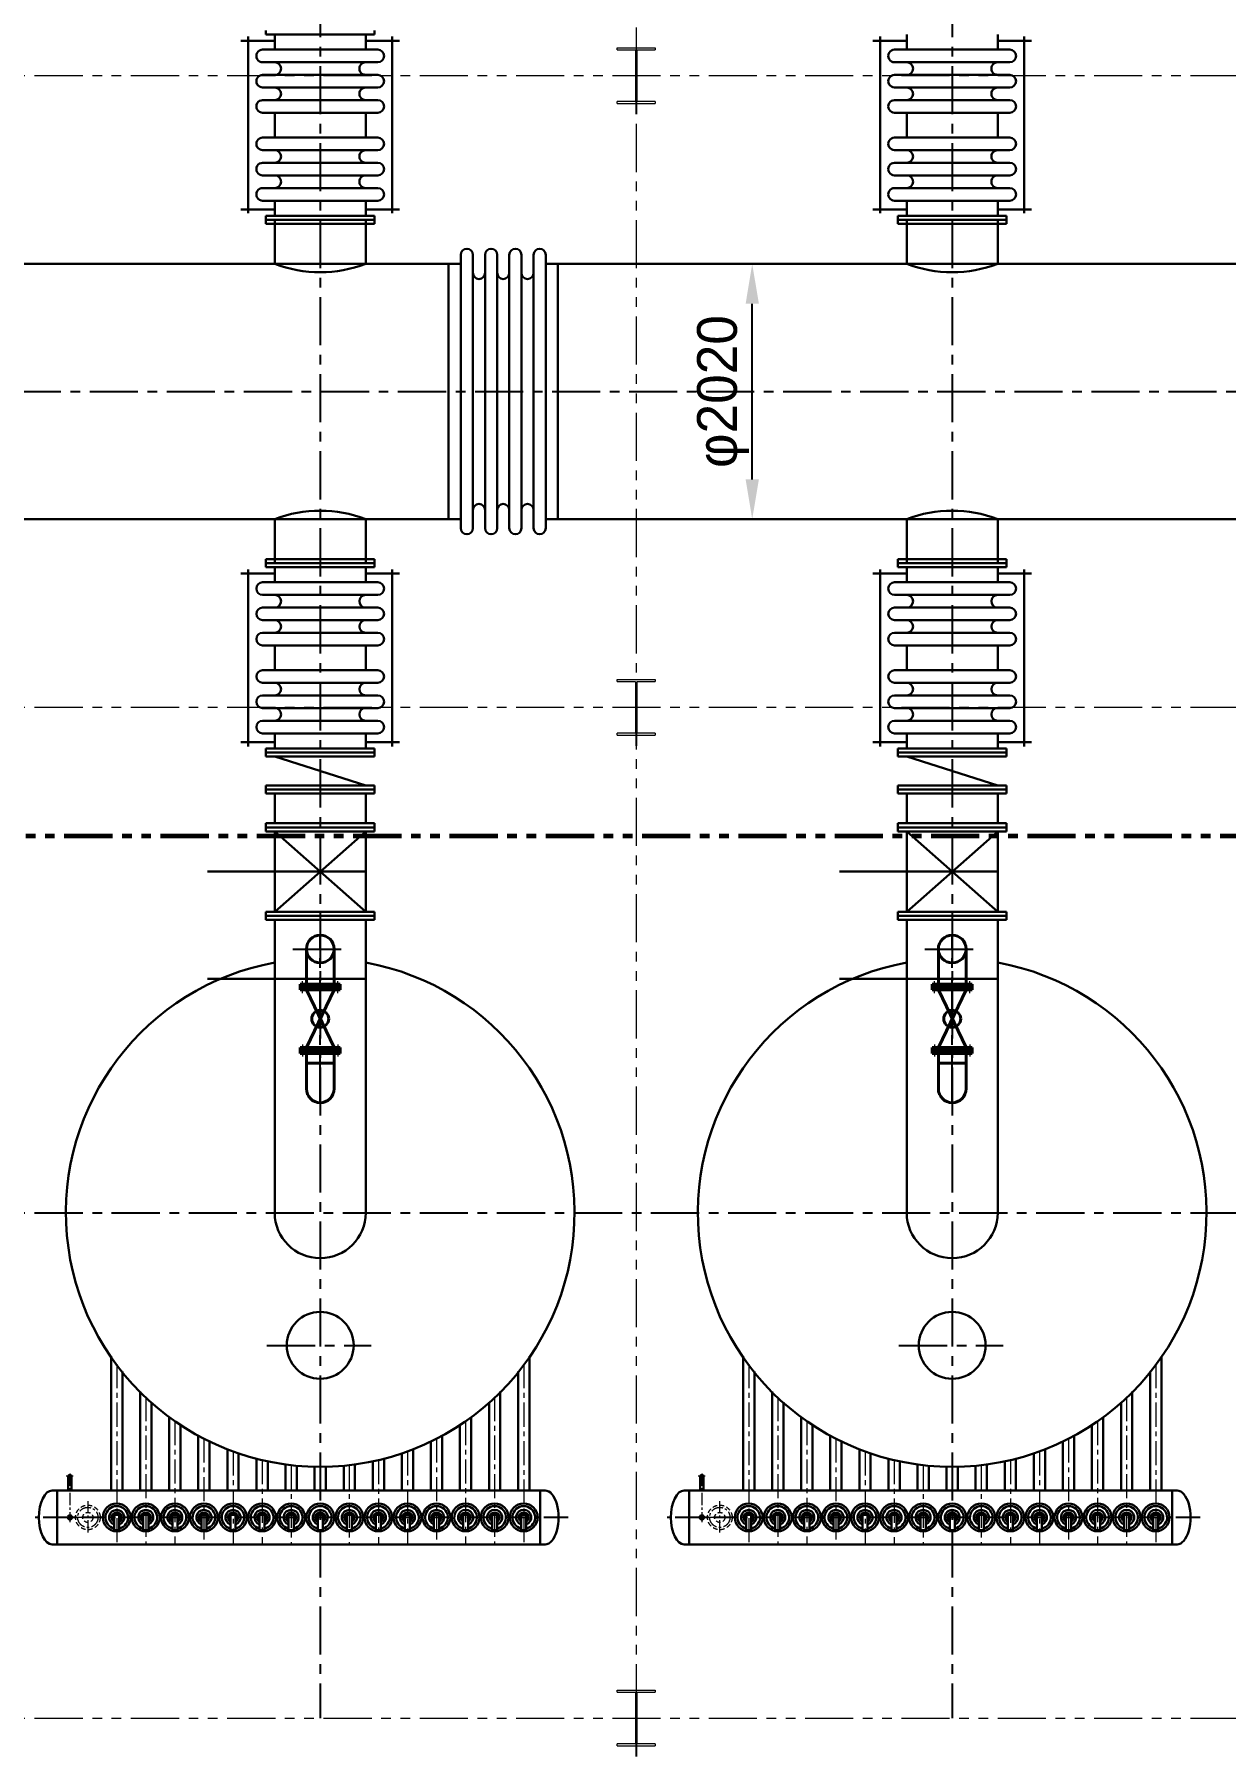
# Model space of a CAD drawing. Header units: millimetres. Extents: x 48549 to 244689, y 99496 to 172785.
# Drawn here: x 144588 to 154012, y 112240 to 125870 of the extents above; entities that cross this region are included whole.
import ezdxf

# ---------------------------------------------------------------- set-up
doc = ezdxf.new("R2010")
doc.units = ezdxf.units.MM
doc.header["$LTSCALE"] = 3
for name, pattern in [('CENTER', [50.8, 31.75, -6.35, 6.35, -6.35]), ('CENTERX2', [101.6, 63.5, -12.7, 12.7, -12.7]), ('DASHED', [19.05, 12.7, -6.35]), ('PHANTOMX2', [127, 63.5, -12.7, 12.7, -12.7, 12.7, -12.7])]:
    doc.linetypes.add(name, pattern=pattern)
for name, color, linetype, lineweight in [('1', 1, 'CENTER', 13), ('center', 1, 'CENTER', 9), ('CON', 7, 'Continuous', 40), ('Layer3', 6, 'Continuous', 18), ('Layer4', 4, 'DASHED', 5), ('双点划线', 3, 'PHANTOMX2', 20), ('图层1', 7, 'Continuous', 30), ('图层2', 1, 'CENTERX2', 15), ('图层3', 6, 'Continuous', 9)]:
    doc.layers.add(name, color=color, linetype=linetype, lineweight=lineweight)
doc.layers.add('Layer1', color=1, linetype='CENTERX2')
doc.styles.add('仿宋体', font='ttxt1.shx', dxfattribs={"bigfont": 'hzfs.shx'})
doc.dimstyles.new('ISO-25', dxfattribs={"dimtxt": 150, "dimasz": 150, "dimexe": 50, "dimexo": 0, "dimgap": 50, "dimtad": 1, "dimdec": 1, "dimdsep": 46, "dimtxsty": '仿宋体', "dimcen": 2.5, "dimazin": 0, "dimtfac": 1, "dimtdec": 1, "dimtmove": 0, "dimatfit": 3, "dimfxl": 1, "dimarcsym": 0})

# ---------------------------------------------------------------- blocks, each defined once
blk = doc.blocks.new('*D31')
at = {"layer": 'Defpoints', "color": 0, "ltscale": 3}
for p in [(149524, 124054), (150267, 124054), (149524, 122034)]:
    blk.add_point(p, dxfattribs=at)
at = {"layer": '图层3', "color": 0, "lineweight": -2, "ltscale": 3}
for p, q in [((149524, 124054), (150317, 124054)), ((150267, 122349), (150267, 123739)), ((149524, 122034), (150317, 122034))]:
    blk.add_line(p, q, dxfattribs=at)
at = {"layer": '图层3', "color": 0, "ltscale": 3}
for points in [[(150215, 123739), (150320, 123739), (150267, 124054)], [(150215, 122349), (150320, 122349), (150267, 122034)]]:
    blk.add_solid(points, dxfattribs=at)
at = {"layer": '图层3', "color": 0, "ltscale": 3, "insert": (150036, 123044), "char_height": 315, "attachment_point": 5, "rotation": 90, "style": '仿宋体'}
blk.add_mtext('φ2020', dxfattribs=at)

msp = doc.modelspace()

# ---------------------------------------------------------------- linework, layer by layer
at = {"layer": '1'}
for p, q in [((144894.364, 114457.95), (144840.086, 114457.95)), ((149894.364, 114457.95), (149840.086, 114457.95)), ((145015.85, 114132.497), (144802.711, 114132.484)), ((150015.85, 114132.497), (149802.711, 114132.484))]:
    msp.add_line(p, q, dxfattribs=at)
at = {"layer": 'center'}
for p, q in [((144868.575, 114478.293), (144868.575, 114094.204)), ((149868.575, 114478.293), (149868.575, 114094.204)), ((145009.363, 114262.111), (145009.363, 113999.273)), ((150009.363, 114262.111), (150009.363, 113999.273))]:
    msp.add_line(p, q, dxfattribs=at)
for centre in [(145010.793, 114132.56), (150010.793, 114132.56)]:
    msp.add_circle(centre, 80, dxfattribs=at)
at = {"layer": 'CON'}
for p, q in [((146739.863, 118631.484), (146739.863, 118353.49)), ((146958.863, 118631.484), (146958.863, 118353.49)), ((151739.863, 118631.484), (151739.863, 118353.49)), ((151958.863, 118631.484), (151958.863, 118353.49)), ((147006.863, 118353.49), (146691.863, 118353.49)), ((146691.863, 118353.49), (146691.863, 118331.49)), ((146691.863, 118331.49), (147006.863, 118331.49)), ((146691.863, 118329.49), (146691.863, 118331.49)), ((147006.863, 118329.49), (146691.863, 118329.49)), ((146691.863, 118329.49), (146691.863, 118307.49)), ((147006.863, 118331.49), (147006.863, 118353.49)), ((147006.863, 118331.49), (147006.863, 118329.49)), ((147006.863, 118307.49), (147006.863, 118329.49)), ((152006.863, 118353.49), (151691.863, 118353.49)), ((151691.863, 118353.49), (151691.863, 118331.49)), ((151691.863, 118331.49), (152006.863, 118331.49)), ((151691.863, 118329.49), (151691.863, 118331.49)), ((152006.863, 118329.49), (151691.863, 118329.49)), ((151691.863, 118329.49), (151691.863, 118307.49)), ((152006.863, 118331.49), (152006.863, 118353.49)), ((152006.863, 118331.49), (152006.863, 118329.49)), ((152006.863, 118307.49), (152006.863, 118329.49)), ((146691.863, 118307.49), (147006.863, 118307.49)), ((146739.863, 117851.49), (146958.863, 118307.49)), ((146958.863, 117851.49), (146739.863, 118307.49)), ((151691.863, 118307.49), (152006.863, 118307.49)), ((151739.863, 117851.49), (151958.863, 118307.49)), ((151958.863, 117851.49), (151739.863, 118307.49)), ((146691.863, 117829.49), (146691.863, 117851.49)), ((146691.863, 117851.49), (147006.863, 117851.49)), ((147006.863, 117829.49), (146691.863, 117829.49)), ((146691.863, 117829.49), (146691.863, 117827.49)), ((146691.863, 117805.49), (146691.863, 117827.49)), ((146691.863, 117827.49), (147006.863, 117827.49)), ((147006.863, 117805.49), (146691.863, 117805.49)), ((146739.863, 117805.49), (146739.863, 117524.49)), ((146958.863, 117805.49), (146958.863, 117524.49)), ((147006.863, 117851.49), (147006.863, 117829.49)), ((147006.863, 117827.49), (147006.863, 117829.49)), ((147006.863, 117827.49), (147006.863, 117805.49)), ((151691.863, 117829.49), (151691.863, 117851.49)), ((151691.863, 117851.49), (152006.863, 117851.49)), ((152006.863, 117829.49), (151691.863, 117829.49)), ((151691.863, 117829.49), (151691.863, 117827.49)), ((151691.863, 117805.49), (151691.863, 117827.49)), ((151691.863, 117827.49), (152006.863, 117827.49)), ((152006.863, 117805.49), (151691.863, 117805.49)), ((151739.863, 117805.49), (151739.863, 117524.49)), ((151958.863, 117805.49), (151958.863, 117524.49)), ((152006.863, 117851.49), (152006.863, 117829.49)), ((152006.863, 117827.49), (152006.863, 117829.49)), ((152006.863, 117827.49), (152006.863, 117805.49)), ((146958.863, 117727.49), (146739.863, 117727.49)), ((151958.863, 117727.49), (151739.863, 117727.49))]:
    msp.add_line(p, q, dxfattribs=at)
for centre, radius in [((146849.363, 118631.484), 109.5), ((151849.363, 118631.484), 109.5), ((146849.363, 118079.49), 67.33), ((151849.363, 118079.49), 67.33)]:
    msp.add_circle(centre, radius, dxfattribs=at)
for centre in [(146849.363, 117524.49), (151849.363, 117524.49)]:
    msp.add_arc(centre, 109.5, 180, 0, dxfattribs=at)
at = {"layer": 'Layer1', "ltscale": 2}
for p, q in [((146849.363, 133544.49), (146849.363, 112544.49)), ((151849.363, 133544.49), (151849.363, 112544.49)), ((127957.105, 123044.49), (154349.363, 123044.49)), ((146849.363, 117414.99), (146849.363, 118740.984)), ((151849.363, 117414.99), (151849.363, 118740.984)), ((146633.87, 118631.484), (147064.856, 118631.484)), ((151633.87, 118631.484), (152064.856, 118631.484)), ((129349.363, 116544.49), (154349.363, 116544.49)), ((146427.905, 115494.49), (147251.979, 115494.49)), ((151427.905, 115494.49), (152251.979, 115494.49))]:
    msp.add_line(p, q, dxfattribs=at)
at = {"layer": 'Layer1'}
for p, q in [((149349.363, 125364.954), (149349.363, 125239.713)), ((149349.363, 120364.954), (149349.363, 120239.713)), ((148810.091, 114132.49), (144593.178, 114132.49)), ((153810.091, 114132.49), (149593.178, 114132.49)), ((149349.363, 112364.954), (149349.363, 112239.713))]:
    msp.add_line(p, q, dxfattribs=at)
at = {"layer": 'Layer3'}
for centre in [(144868.575, 114132.522), (149868.575, 114132.522)]:
    msp.add_arc(centre, 15.5, 180, 90, dxfattribs=at)
at = {"layer": 'Layer4'}
for centre, radius in [((145010.793, 114132.56), 97.5), ((150010.793, 114132.56), 97.5), ((145010.793, 114132.56), 40), ((150010.793, 114132.56), 40)]:
    msp.add_circle(centre, radius, dxfattribs=at)
at = {"layer": '双点划线', "ltscale": 2}
for p, q in [((149349.363, 133544.49), (149349.363, 112544.49)), ((129349.363, 125544.49), (154354.863, 125544.49)), ((129349.363, 120544.49), (154343.863, 120544.49)), ((129349.363, 112544.49), (154354.863, 112544.49))]:
    msp.add_line(p, q, dxfattribs=at)
at = {"layer": '双点划线', "ltscale": 10}
for p, q in [((149199.363, 125764.49), (149499.363, 125764.49)), ((149199.363, 125748.49), (149199.363, 125764.49)), ((149343.863, 125746.49), (149199.363, 125746.49)), ((149343.863, 125746.49), (149343.863, 125342.49)), ((149499.363, 125746.49), (149354.863, 125746.49)), ((149354.863, 125746.49), (149354.863, 125342.49)), ((149499.363, 125764.49), (149499.363, 125748.49)), ((149199.363, 125342.49), (149343.863, 125342.49)), ((149199.363, 125324.49), (149199.363, 125340.49)), ((149199.363, 125324.49), (149499.363, 125324.49)), ((149354.863, 125342.49), (149499.363, 125342.49)), ((149499.363, 125340.49), (149499.363, 125324.49)), ((149199.363, 120764.49), (149499.363, 120764.49)), ((149199.363, 120748.49), (149199.363, 120764.49)), ((149343.863, 120746.49), (149199.363, 120746.49)), ((149343.863, 120746.49), (149343.863, 120342.49)), ((149499.363, 120746.49), (149354.863, 120746.49)), ((149354.863, 120746.49), (149354.863, 120342.49)), ((149499.363, 120764.49), (149499.363, 120748.49)), ((149199.363, 120342.49), (149343.863, 120342.49)), ((149199.363, 120324.49), (149199.363, 120340.49)), ((149199.363, 120324.49), (149499.363, 120324.49)), ((149354.863, 120342.49), (149499.363, 120342.49)), ((149499.363, 120340.49), (149499.363, 120324.49)), ((149199.363, 112764.49), (149499.363, 112764.49)), ((149199.363, 112748.49), (149199.363, 112764.49)), ((149343.863, 112746.49), (149199.363, 112746.49)), ((149343.863, 112746.49), (149343.863, 112342.49)), ((149499.363, 112746.49), (149354.863, 112746.49)), ((149354.863, 112746.49), (149354.863, 112342.49)), ((149499.363, 112764.49), (149499.363, 112748.49)), ((149199.363, 112342.49), (149343.863, 112342.49)), ((149199.363, 112324.49), (149199.363, 112340.49)), ((149199.363, 112324.49), (149499.363, 112324.49)), ((149354.863, 112342.49), (149499.363, 112342.49)), ((149499.363, 112340.49), (149499.363, 112324.49))]:
    msp.add_line(p, q, dxfattribs=at)
at = {"layer": '双点划线', "color": 7, "lineweight": 60, "ltscale": 2}
msp.add_line((154349.363, 119524.49), (129343.863, 119524.49), dxfattribs=at)
at = {"layer": '图层1'}
for p, q in [((146489.36, 125820.488), (146221.597, 125820.487)), ((146279.498, 124454.586), (146279.492, 125854.586)), ((146419.366, 125870.49), (146419.366, 125902.49)), ((146419.366, 125870.49), (147279.366, 125870.49)), ((146489.363, 125870.49), (146489.363, 125750.488)), ((147209.36, 125870.49), (147209.36, 125750.492)), ((147209.36, 125820.492), (147477.123, 125820.493)), ((147279.366, 125870.49), (147279.366, 125902.49)), ((147419.236, 124454.592), (147419.229, 125854.592)), ((151489.36, 125820.488), (151221.597, 125820.487)), ((151279.498, 124454.586), (151279.492, 125854.586)), ((151489.363, 125870.49), (151489.363, 125750.488)), ((152209.36, 125870.49), (152209.36, 125750.492)), ((152209.36, 125820.492), (152477.123, 125820.493)), ((152419.236, 124454.592), (152419.229, 125854.592)), ((146899.361, 125750.49), (146393.808, 125750.488)), ((146899.361, 125750.49), (146489.361, 125750.488)), ((146489.361, 125750.488), (146489.361, 125750.488)), ((146799.361, 125750.49), (147304.913, 125750.492)), ((146799.361, 125750.49), (147209.361, 125750.492)), ((147209.361, 125750.492), (147209.361, 125750.492)), ((151899.361, 125750.49), (151393.808, 125750.488)), ((151899.361, 125750.49), (151489.361, 125750.488)), ((151489.361, 125750.488), (151489.361, 125750.488)), ((151799.361, 125750.49), (152304.913, 125750.492)), ((151799.361, 125750.49), (152209.361, 125750.492)), ((152209.361, 125750.492), (152209.361, 125750.492)), ((146899.361, 125650.49), (146393.809, 125650.488)), ((146899.362, 125550.49), (146393.809, 125550.488)), ((146799.361, 125650.49), (147304.913, 125650.492)), ((146799.362, 125550.49), (147304.914, 125550.492)), ((151899.361, 125650.49), (151393.809, 125650.488)), ((151899.362, 125550.49), (151393.809, 125550.488)), ((151799.361, 125650.49), (152304.913, 125650.492)), ((151799.362, 125550.49), (152304.914, 125550.492)), ((146899.362, 125450.49), (146393.81, 125450.488)), ((146799.362, 125450.49), (147304.914, 125450.492)), ((151899.362, 125450.49), (151393.81, 125450.488)), ((151799.362, 125450.49), (152304.914, 125450.492)), ((146899.363, 125350.49), (146393.81, 125350.488)), ((146799.363, 125350.49), (147304.915, 125350.492)), ((151899.363, 125350.49), (151393.81, 125350.488)), ((151799.363, 125350.49), (152304.915, 125350.492)), ((146899.363, 125250.49), (146393.811, 125250.488)), ((146489.364, 125054.488), (146489.363, 125250.488)), ((146799.363, 125250.49), (147304.915, 125250.492)), ((147209.364, 125054.492), (147209.363, 125250.492)), ((151899.363, 125250.49), (151393.811, 125250.488)), ((151489.364, 125054.488), (151489.363, 125250.488)), ((151799.363, 125250.49), (152304.915, 125250.492)), ((152209.364, 125054.492), (152209.363, 125250.492)), ((146899.364, 125054.49), (146393.812, 125054.488)), ((146799.364, 125054.49), (147304.917, 125054.492)), ((151899.364, 125054.49), (151393.812, 125054.488)), ((151799.364, 125054.49), (152304.917, 125054.492)), ((146899.365, 124954.49), (146393.813, 124954.488)), ((146799.365, 124954.49), (147304.917, 124954.492)), ((151899.365, 124954.49), (151393.813, 124954.488)), ((151799.365, 124954.49), (152304.917, 124954.492)), ((146899.365, 124854.49), (146393.813, 124854.488)), ((146899.366, 124754.49), (146393.814, 124754.488)), ((146799.365, 124854.49), (147304.918, 124854.492)), ((146799.366, 124754.49), (147304.918, 124754.492)), ((151899.365, 124854.49), (151393.813, 124854.488)), ((151899.366, 124754.49), (151393.814, 124754.488)), ((151799.365, 124854.49), (152304.918, 124854.492)), ((151799.366, 124754.49), (152304.918, 124754.492)), ((146899.366, 124654.49), (146393.814, 124654.488)), ((146799.366, 124654.49), (147304.919, 124654.492)), ((151899.366, 124654.49), (151393.814, 124654.488)), ((151799.366, 124654.49), (152304.919, 124654.492)), ((146489.367, 124484.488), (146221.604, 124484.487)), ((146899.367, 124554.49), (146393.815, 124554.488)), ((146899.367, 124554.49), (146489.367, 124554.488)), ((146489.37, 124434.487), (146489.369, 124554.488)), ((146799.367, 124554.49), (147304.919, 124554.492)), ((146799.367, 124554.49), (147209.367, 124554.492)), ((147209.368, 124434.494), (147209.366, 124554.492)), ((147209.367, 124484.492), (147477.13, 124484.493)), ((151489.367, 124484.488), (151221.604, 124484.487)), ((151899.367, 124554.49), (151393.815, 124554.488)), ((151899.367, 124554.49), (151489.367, 124554.488)), ((151489.37, 124434.487), (151489.369, 124554.488)), ((151799.367, 124554.49), (152304.919, 124554.492)), ((151799.367, 124554.49), (152209.367, 124554.492)), ((152209.368, 124434.494), (152209.366, 124554.492)), ((152209.367, 124484.492), (152477.13, 124484.493)), ((146419.37, 124434.486), (147279.37, 124434.494)), ((146419.37, 124434.486), (146419.371, 124402.486)), ((147279.371, 124402.494), (146419.371, 124402.486)), ((146419.371, 124402.486), (146419.371, 124370.486)), ((147279.371, 124370.494), (146419.371, 124370.486)), ((146489.365, 124402.49), (146489.363, 124054.49)), ((146489.365, 124402.49), (146489.363, 124054.49)), ((147209.371, 124402.49), (147209.364, 124054.49)), ((147209.371, 124402.49), (147209.364, 124054.49)), ((147279.37, 124434.494), (147279.371, 124402.494)), ((147279.371, 124402.494), (147279.371, 124370.494)), ((151419.37, 124434.486), (152279.37, 124434.494)), ((151419.37, 124434.486), (151419.371, 124402.486)), ((152279.371, 124402.494), (151419.371, 124402.486)), ((151419.371, 124402.486), (151419.371, 124370.486)), ((152279.371, 124370.494), (151419.371, 124370.486)), ((151489.365, 124402.49), (151489.363, 124054.49)), ((151489.365, 124402.49), (151489.363, 124054.49)), ((152209.371, 124402.49), (152209.364, 124054.49)), ((152209.371, 124402.49), (152209.364, 124054.49)), ((152279.37, 124434.494), (152279.371, 124402.494)), ((152279.371, 124402.494), (152279.371, 124370.494)), ((147961.411, 124054.49), (140449.373, 124054.49)), ((147865.411, 124054.49), (147865.411, 122034.49)), ((147961.411, 124126.49), (147961.411, 121962.49)), ((148057.411, 124126.49), (148057.411, 121962.49)), ((148153.411, 124126.49), (148153.411, 121962.49)), ((148249.411, 124126.49), (148249.411, 121962.49)), ((148345.411, 124126.49), (148345.411, 121962.49)), ((148441.411, 124126.49), (148441.411, 121962.49)), ((148537.411, 124126.49), (148537.411, 121962.49)), ((148633.411, 124126.49), (148633.411, 121962.49)), ((154349.363, 124054.49), (148633.411, 124054.49)), ((148729.411, 124054.49), (148729.411, 122034.49)), ((147961.411, 122034.49), (140449.373, 122034.49)), ((146489.365, 121686.49), (146489.363, 122034.49)), ((146489.365, 121686.49), (146489.363, 122034.49)), ((147209.371, 121686.49), (147209.364, 122034.49)), ((147209.371, 121686.49), (147209.364, 122034.49)), ((154349.363, 122034.49), (148633.411, 122034.49)), ((151489.365, 121686.49), (151489.363, 122034.49)), ((151489.365, 121686.49), (151489.363, 122034.49)), ((152209.371, 121686.49), (152209.364, 122034.49)), ((152209.371, 121686.49), (152209.364, 122034.49)), ((146489.367, 121604.492), (146221.604, 121604.493)), ((146279.498, 121634.394), (146279.492, 120234.394)), ((146419.37, 121654.494), (146419.371, 121686.494)), ((146419.37, 121654.494), (147279.37, 121654.486)), ((147279.371, 121718.486), (146419.371, 121718.494)), ((146419.371, 121686.494), (146419.371, 121718.494)), ((147279.371, 121686.486), (146419.371, 121686.494)), ((146489.37, 121654.494), (146489.369, 121534.492)), ((147209.368, 121654.487), (147209.366, 121534.488)), ((147209.367, 121604.488), (147477.13, 121604.487)), ((147279.37, 121654.486), (147279.371, 121686.486)), ((147279.371, 121686.486), (147279.371, 121718.486)), ((147419.236, 121634.388), (147419.229, 120234.388)), ((151489.367, 121604.492), (151221.604, 121604.493)), ((151279.498, 121634.394), (151279.492, 120234.394)), ((151419.37, 121654.494), (151419.371, 121686.494)), ((151419.37, 121654.494), (152279.37, 121654.486)), ((152279.371, 121718.486), (151419.371, 121718.494)), ((151419.371, 121686.494), (151419.371, 121718.494)), ((152279.371, 121686.486), (151419.371, 121686.494)), ((151489.37, 121654.494), (151489.369, 121534.492)), ((152209.368, 121654.487), (152209.366, 121534.488)), ((152209.367, 121604.488), (152477.13, 121604.487)), ((152279.37, 121654.486), (152279.371, 121686.486)), ((152279.371, 121686.486), (152279.371, 121718.486)), ((152419.236, 121634.388), (152419.229, 120234.388)), ((146899.367, 121534.49), (146393.815, 121534.492)), ((146899.367, 121534.49), (146489.367, 121534.492)), ((146799.367, 121534.49), (147304.919, 121534.488)), ((146799.367, 121534.49), (147209.367, 121534.488)), ((151899.367, 121534.49), (151393.815, 121534.492)), ((151899.367, 121534.49), (151489.367, 121534.492)), ((151799.367, 121534.49), (152304.919, 121534.488)), ((151799.367, 121534.49), (152209.367, 121534.488)), ((146899.366, 121434.49), (146393.814, 121434.492)), ((146899.366, 121334.49), (146393.814, 121334.492)), ((146799.366, 121434.49), (147304.919, 121434.488)), ((146799.366, 121334.49), (147304.918, 121334.488)), ((151899.366, 121434.49), (151393.814, 121434.492)), ((151899.366, 121334.49), (151393.814, 121334.492)), ((151799.366, 121434.49), (152304.919, 121434.488)), ((151799.366, 121334.49), (152304.918, 121334.488)), ((146899.365, 121234.49), (146393.813, 121234.492)), ((146799.365, 121234.49), (147304.918, 121234.488)), ((151899.365, 121234.49), (151393.813, 121234.492)), ((151799.365, 121234.49), (152304.918, 121234.488)), ((146899.365, 121134.49), (146393.813, 121134.492)), ((146799.365, 121134.49), (147304.917, 121134.488)), ((151899.365, 121134.49), (151393.813, 121134.492)), ((151799.365, 121134.49), (152304.917, 121134.488)), ((146899.364, 121034.49), (146393.812, 121034.492)), ((146489.364, 121034.492), (146489.363, 120838.492)), ((146799.364, 121034.49), (147304.917, 121034.488)), ((147209.364, 121034.488), (147209.363, 120838.488)), ((151899.364, 121034.49), (151393.812, 121034.492)), ((151489.364, 121034.492), (151489.363, 120838.492)), ((151799.364, 121034.49), (152304.917, 121034.488)), ((152209.364, 121034.488), (152209.363, 120838.488)), ((146899.363, 120838.49), (146393.811, 120838.492)), ((146799.363, 120838.49), (147304.915, 120838.488)), ((151899.363, 120838.49), (151393.811, 120838.492)), ((151799.363, 120838.49), (152304.915, 120838.488)), ((146899.363, 120738.49), (146393.81, 120738.492)), ((146899.362, 120638.49), (146393.81, 120638.492)), ((146799.362, 120638.49), (147304.914, 120638.488)), ((146799.363, 120738.49), (147304.915, 120738.488)), ((151899.363, 120738.49), (151393.81, 120738.492)), ((151899.362, 120638.49), (151393.81, 120638.492)), ((151799.362, 120638.49), (152304.914, 120638.488)), ((151799.363, 120738.49), (152304.915, 120738.488)), ((146899.362, 120538.49), (146393.809, 120538.492)), ((146799.362, 120538.49), (147304.914, 120538.488)), ((151899.362, 120538.49), (151393.809, 120538.492)), ((151799.362, 120538.49), (152304.914, 120538.488)), ((146899.361, 120438.49), (146393.809, 120438.492)), ((146799.361, 120438.49), (147304.913, 120438.488)), ((151899.361, 120438.49), (151393.809, 120438.492)), ((151799.361, 120438.49), (152304.913, 120438.488)), ((146489.36, 120268.492), (146221.597, 120268.493)), ((146899.361, 120338.49), (146393.808, 120338.492)), ((146489.361, 120338.492), (146489.361, 120338.492)), ((146899.361, 120338.49), (146489.361, 120338.492)), ((146489.363, 120218.49), (146489.363, 120338.492)), ((146799.361, 120338.49), (147304.913, 120338.488)), ((146799.361, 120338.49), (147209.361, 120338.488)), ((147209.36, 120218.49), (147209.36, 120338.488)), ((147209.36, 120268.488), (147477.123, 120268.487)), ((147209.361, 120338.488), (147209.361, 120338.488)), ((151489.36, 120268.492), (151221.597, 120268.493)), ((151899.361, 120338.49), (151393.808, 120338.492)), ((151489.361, 120338.492), (151489.361, 120338.492)), ((151899.361, 120338.49), (151489.361, 120338.492)), ((151489.363, 120218.49), (151489.363, 120338.492)), ((151799.361, 120338.49), (152304.913, 120338.488)), ((151799.361, 120338.49), (152209.361, 120338.488)), ((152209.36, 120218.49), (152209.36, 120338.488)), ((152209.36, 120268.488), (152477.123, 120268.487)), ((152209.361, 120338.488), (152209.361, 120338.488)), ((146419.366, 120218.49), (147279.366, 120218.49)), ((146419.366, 120218.49), (146419.366, 120186.49)), ((147279.366, 120186.49), (146419.366, 120186.49)), ((146419.366, 120186.49), (146419.366, 120154.49)), ((147279.366, 120154.49), (146419.366, 120154.49)), ((146489.366, 120154.49), (147209.366, 119926.49)), ((147279.366, 120218.49), (147279.366, 120186.49)), ((147279.366, 120186.49), (147279.366, 120154.49)), ((151419.366, 120218.49), (152279.366, 120218.49)), ((151419.366, 120218.49), (151419.366, 120186.49)), ((152279.366, 120186.49), (151419.366, 120186.49)), ((151419.366, 120186.49), (151419.366, 120154.49)), ((152279.366, 120154.49), (151419.366, 120154.49)), ((151489.366, 120154.49), (152209.366, 119926.49)), ((152279.366, 120218.49), (152279.366, 120186.49)), ((152279.366, 120186.49), (152279.366, 120154.49)), ((146419.366, 119926.49), (147279.366, 119926.49)), ((146419.366, 119926.49), (146419.366, 119894.49)), ((147279.366, 119894.49), (146419.366, 119894.49)), ((146419.366, 119894.49), (146419.366, 119862.49)), ((147279.366, 119862.49), (146419.366, 119862.49)), ((146489.366, 119626.49), (146489.366, 119862.49)), ((147209.366, 119626.49), (147209.365, 119862.49)), ((147279.366, 119926.49), (147279.366, 119894.49)), ((147279.366, 119894.49), (147279.366, 119862.49)), ((151419.366, 119926.49), (152279.366, 119926.49)), ((151419.366, 119926.49), (151419.366, 119894.49)), ((152279.366, 119894.49), (151419.366, 119894.49)), ((151419.366, 119894.49), (151419.366, 119862.49)), ((152279.366, 119862.49), (151419.366, 119862.49)), ((151489.366, 119626.49), (151489.366, 119862.49)), ((152209.366, 119626.49), (152209.365, 119862.49)), ((152279.366, 119926.49), (152279.366, 119894.49)), ((152279.366, 119894.49), (152279.366, 119862.49)), ((146419.366, 119626.49), (147279.366, 119626.49)), ((146419.366, 119626.49), (146419.366, 119594.49)), ((147279.366, 119594.49), (146419.366, 119594.49)), ((146419.366, 119594.49), (146419.366, 119562.49)), ((147279.366, 119562.49), (146419.366, 119562.49)), ((146489.366, 118926.49), (146489.366, 119562.49)), ((147209.366, 119562.49), (146489.366, 118926.49)), ((146489.366, 119562.49), (147209.366, 118926.49)), ((147209.366, 118926.49), (147209.366, 119562.49)), ((147279.366, 119626.49), (147279.366, 119594.49)), ((147279.366, 119594.49), (147279.366, 119562.49)), ((151419.366, 119626.49), (152279.366, 119626.49)), ((151419.366, 119626.49), (151419.366, 119594.49)), ((152279.366, 119594.49), (151419.366, 119594.49)), ((151419.366, 119594.49), (151419.366, 119562.49)), ((152279.366, 119562.49), (151419.366, 119562.49)), ((151489.366, 118926.49), (151489.366, 119562.49)), ((152209.366, 119562.49), (151489.366, 118926.49)), ((151489.366, 119562.49), (152209.366, 118926.49)), ((152209.366, 118926.49), (152209.366, 119562.49)), ((152279.366, 119626.49), (152279.366, 119594.49)), ((152279.366, 119594.49), (152279.366, 119562.49)), ((145957.056, 119244.49), (147209.366, 119244.49)), ((150957.056, 119244.49), (152209.366, 119244.49)), ((146419.366, 118926.49), (147279.366, 118926.49)), ((146419.366, 118926.49), (146419.366, 118894.49)), ((147279.366, 118894.49), (146419.366, 118894.49)), ((146419.366, 118894.49), (146419.366, 118862.49)), ((147279.366, 118862.49), (146419.366, 118862.49)), ((146489.363, 116544.49), (146489.363, 118862.49)), ((147209.363, 116544.49), (147209.363, 118862.49)), ((147279.366, 118926.49), (147279.366, 118894.49)), ((147279.366, 118894.49), (147279.366, 118862.49)), ((151419.366, 118926.49), (152279.366, 118926.49)), ((151419.366, 118926.49), (151419.366, 118894.49)), ((152279.366, 118894.49), (151419.366, 118894.49)), ((151419.366, 118894.49), (151419.366, 118862.49)), ((152279.366, 118862.49), (151419.366, 118862.49)), ((151489.363, 116544.49), (151489.363, 118862.49)), ((152209.363, 116544.49), (152209.363, 118862.49)), ((152279.366, 118926.49), (152279.366, 118894.49)), ((152279.366, 118894.49), (152279.366, 118862.49)), ((145957.056, 118394.49), (147209.366, 118394.49)), ((150957.056, 118394.49), (152209.366, 118394.49)), ((145194.863, 115408.822), (145194.863, 114345.49)), ((148503.863, 115408.822), (148503.863, 114345.49)), ((150194.863, 115408.822), (150194.863, 114345.49)), ((153503.863, 115408.822), (153503.863, 114345.49)), ((145283.863, 115287.818), (145283.863, 114345.49)), ((148414.863, 115287.818), (148414.863, 114345.49)), ((150283.863, 115287.818), (150283.863, 114345.49)), ((153414.863, 115287.818), (153414.863, 114345.49)), ((145424.863, 115128.638), (145424.863, 114345.49)), ((148273.863, 115128.638), (148273.863, 114345.49)), ((150424.863, 115128.638), (150424.863, 114345.49)), ((153273.863, 115128.638), (153273.863, 114345.49)), ((145513.863, 115043.719), (145513.863, 114345.49)), ((145655.109, 114928.197), (145655.109, 114345.49)), ((148043.617, 114928.197), (148043.617, 114345.49)), ((148184.863, 115043.719), (148184.863, 114345.49)), ((150513.863, 115043.719), (150513.863, 114345.49)), ((150655.109, 114928.197), (150655.109, 114345.49)), ((153043.617, 114928.197), (153043.617, 114345.49)), ((153184.863, 115043.719), (153184.863, 114345.49)), ((145744.109, 114865.633), (145744.109, 114345.49)), ((145884.863, 114780.423), (145884.863, 114345.49)), ((147813.863, 114780.423), (147813.863, 114345.49)), ((147954.617, 114865.633), (147954.617, 114345.49)), ((150744.109, 114865.633), (150744.109, 114345.49)), ((150884.863, 114780.423), (150884.863, 114345.49)), ((152813.863, 114780.423), (152813.863, 114345.49)), ((152954.617, 114865.633), (152954.617, 114345.49)), ((145973.863, 114734.297), (145973.863, 114345.49)), ((146114.863, 114672.246), (146114.863, 114345.49)), ((146203.863, 114639.522), (146203.863, 114345.49)), ((147494.863, 114639.522), (147494.863, 114345.49)), ((147583.863, 114672.246), (147583.863, 114345.49)), ((147724.863, 114734.297), (147724.863, 114345.49)), ((150973.863, 114734.297), (150973.863, 114345.49)), ((151114.863, 114672.246), (151114.863, 114345.49)), ((151203.863, 114639.522), (151203.863, 114345.49)), ((152494.863, 114639.522), (152494.863, 114345.49)), ((152583.863, 114672.246), (152583.863, 114345.49)), ((152724.863, 114734.297), (152724.863, 114345.49)), ((146344.863, 114597.166), (146344.863, 114345.49)), ((146433.863, 114576.126), (146433.863, 114345.49)), ((146574.863, 114551.417), (146574.863, 114345.49)), ((146663.863, 114541.111), (146663.863, 114345.49)), ((146804.863, 114532.985), (146804.863, 114345.49)), ((146893.863, 114532.985), (146893.863, 114345.49)), ((147034.863, 114541.111), (147034.863, 114345.49)), ((147123.863, 114551.417), (147123.863, 114345.49)), ((147264.863, 114576.126), (147264.863, 114345.49)), ((147353.863, 114597.166), (147353.863, 114345.49)), ((151344.863, 114597.166), (151344.863, 114345.49)), ((151433.863, 114576.126), (151433.863, 114345.49)), ((151574.863, 114551.417), (151574.863, 114345.49)), ((151663.863, 114541.111), (151663.863, 114345.49)), ((151804.863, 114532.985), (151804.863, 114345.49)), ((151893.863, 114532.985), (151893.863, 114345.49)), ((152034.863, 114541.111), (152034.863, 114345.49)), ((152123.863, 114551.417), (152123.863, 114345.49)), ((152264.863, 114576.126), (152264.863, 114345.49)), ((152353.863, 114597.166), (152353.863, 114345.49)), ((144855.334, 114345.49), (144855.334, 114457.95)), ((144882.334, 114427.95), (144855.334, 114427.95)), ((144882.334, 114457.95), (144882.334, 114345.49)), ((149855.334, 114345.49), (149855.334, 114457.95)), ((149882.334, 114427.95), (149855.334, 114427.95)), ((149882.334, 114457.95), (149882.334, 114345.49)), ((148629.168, 114345.49), (144728.834, 114345.49)), ((144768.834, 114345.49), (144768.834, 113919.49)), ((148589.168, 114345.49), (148589.168, 113919.49)), ((153629.168, 114345.49), (149728.834, 114345.49)), ((149768.834, 114345.49), (149768.834, 113919.49)), ((153589.168, 114345.49), (153589.168, 113919.49)), ((145219.363, 114152.49), (145239.363, 114152.49)), ((145219.363, 114152.49), (145219.363, 114032.49)), ((145259.363, 114152.49), (145239.363, 114152.49)), ((145259.363, 114152.49), (145259.363, 114032.49)), ((145449.363, 114152.49), (145469.363, 114152.49)), ((145449.363, 114152.49), (145449.363, 114032.49)), ((145489.363, 114152.49), (145469.363, 114152.49)), ((145489.363, 114152.49), (145489.363, 114032.49)), ((145679.363, 114152.49), (145699.363, 114152.49)), ((145679.363, 114152.49), (145679.363, 114032.49)), ((145719.363, 114152.49), (145699.363, 114152.49)), ((145719.363, 114152.49), (145719.363, 114032.49)), ((145909.363, 114152.49), (145929.363, 114152.49)), ((145909.363, 114152.49), (145909.363, 114032.49)), ((145949.363, 114152.49), (145929.363, 114152.49)), ((145949.363, 114152.49), (145949.363, 114032.49)), ((146139.363, 114152.49), (146159.363, 114152.49)), ((146139.363, 114152.49), (146139.363, 114032.49)), ((146179.363, 114152.49), (146159.363, 114152.49)), ((146179.363, 114152.49), (146179.363, 114032.49)), ((146369.363, 114152.49), (146389.363, 114152.49)), ((146369.363, 114152.49), (146369.363, 114032.49)), ((146409.363, 114152.49), (146389.363, 114152.49)), ((146409.363, 114152.49), (146409.363, 114032.49)), ((146599.363, 114152.49), (146619.363, 114152.49)), ((146599.363, 114152.49), (146599.363, 114032.49)), ((146639.363, 114152.49), (146619.363, 114152.49)), ((146639.363, 114152.49), (146639.363, 114032.49)), ((146829.363, 114152.49), (146849.363, 114152.49)), ((146829.363, 114152.49), (146829.363, 114032.49)), ((146869.363, 114152.49), (146849.363, 114152.49)), ((146869.363, 114152.49), (146869.363, 114032.49)), ((147059.363, 114152.49), (147079.363, 114152.49)), ((147059.363, 114152.49), (147059.363, 114032.49)), ((147099.363, 114152.49), (147079.363, 114152.49)), ((147099.363, 114152.49), (147099.363, 114032.49)), ((147289.363, 114152.49), (147309.363, 114152.49)), ((147289.363, 114152.49), (147289.363, 114032.49)), ((147329.363, 114152.49), (147309.363, 114152.49)), ((147329.363, 114152.49), (147329.363, 114032.49)), ((147519.363, 114152.49), (147539.363, 114152.49)), ((147519.363, 114152.49), (147519.363, 114032.49)), ((147559.363, 114152.49), (147539.363, 114152.49)), ((147559.363, 114152.49), (147559.363, 114032.49)), ((147749.363, 114152.49), (147769.363, 114152.49)), ((147749.363, 114152.49), (147749.363, 114032.49)), ((147789.363, 114152.49), (147769.363, 114152.49)), ((147789.363, 114152.49), (147789.363, 114032.49)), ((147979.558, 114152.656), (147999.558, 114152.656)), ((147979.558, 114152.656), (147979.558, 114032.656)), ((148019.558, 114152.656), (147999.558, 114152.656)), ((148019.558, 114152.656), (148019.558, 114032.656)), ((148209.558, 114152.656), (148229.558, 114152.656)), ((148209.558, 114152.656), (148209.558, 114032.656)), ((148249.558, 114152.656), (148229.558, 114152.656)), ((148249.558, 114152.656), (148249.558, 114032.656)), ((148439.363, 114152.656), (148459.363, 114152.656)), ((148439.363, 114152.656), (148439.363, 114032.656)), ((148479.363, 114152.656), (148459.363, 114152.656)), ((148479.363, 114152.656), (148479.363, 114032.656)), ((150219.363, 114152.49), (150239.363, 114152.49)), ((150219.363, 114152.49), (150219.363, 114032.49)), ((150259.363, 114152.49), (150239.363, 114152.49)), ((150259.363, 114152.49), (150259.363, 114032.49)), ((150449.363, 114152.49), (150469.363, 114152.49)), ((150449.363, 114152.49), (150449.363, 114032.49)), ((150489.363, 114152.49), (150469.363, 114152.49)), ((150489.363, 114152.49), (150489.363, 114032.49)), ((150679.363, 114152.49), (150699.363, 114152.49)), ((150679.363, 114152.49), (150679.363, 114032.49)), ((150719.363, 114152.49), (150699.363, 114152.49)), ((150719.363, 114152.49), (150719.363, 114032.49)), ((150909.363, 114152.49), (150929.363, 114152.49)), ((150909.363, 114152.49), (150909.363, 114032.49)), ((150949.363, 114152.49), (150929.363, 114152.49)), ((150949.363, 114152.49), (150949.363, 114032.49)), ((151139.363, 114152.49), (151159.363, 114152.49)), ((151139.363, 114152.49), (151139.363, 114032.49)), ((151179.363, 114152.49), (151159.363, 114152.49)), ((151179.363, 114152.49), (151179.363, 114032.49)), ((151369.363, 114152.49), (151389.363, 114152.49)), ((151369.363, 114152.49), (151369.363, 114032.49)), ((151409.363, 114152.49), (151389.363, 114152.49)), ((151409.363, 114152.49), (151409.363, 114032.49)), ((151599.363, 114152.49), (151619.363, 114152.49)), ((151599.363, 114152.49), (151599.363, 114032.49)), ((151639.363, 114152.49), (151619.363, 114152.49)), ((151639.363, 114152.49), (151639.363, 114032.49)), ((151829.363, 114152.49), (151849.363, 114152.49)), ((151829.363, 114152.49), (151829.363, 114032.49)), ((151869.363, 114152.49), (151849.363, 114152.49)), ((151869.363, 114152.49), (151869.363, 114032.49)), ((152059.363, 114152.49), (152079.363, 114152.49)), ((152059.363, 114152.49), (152059.363, 114032.49)), ((152099.363, 114152.49), (152079.363, 114152.49)), ((152099.363, 114152.49), (152099.363, 114032.49)), ((152289.363, 114152.49), (152309.363, 114152.49)), ((152289.363, 114152.49), (152289.363, 114032.49)), ((152329.363, 114152.49), (152309.363, 114152.49)), ((152329.363, 114152.49), (152329.363, 114032.49)), ((152519.363, 114152.49), (152539.363, 114152.49)), ((152519.363, 114152.49), (152519.363, 114032.49)), ((152559.363, 114152.49), (152539.363, 114152.49)), ((152559.363, 114152.49), (152559.363, 114032.49)), ((152749.363, 114152.49), (152769.363, 114152.49)), ((152749.363, 114152.49), (152749.363, 114032.49)), ((152789.363, 114152.49), (152769.363, 114152.49)), ((152789.363, 114152.49), (152789.363, 114032.49)), ((152979.558, 114152.656), (152999.558, 114152.656)), ((152979.558, 114152.656), (152979.558, 114032.656)), ((153019.558, 114152.656), (152999.558, 114152.656)), ((153019.558, 114152.656), (153019.558, 114032.656)), ((153209.558, 114152.656), (153229.558, 114152.656)), ((153209.558, 114152.656), (153209.558, 114032.656)), ((153249.558, 114152.656), (153229.558, 114152.656)), ((153249.558, 114152.656), (153249.558, 114032.656)), ((153439.363, 114152.656), (153459.363, 114152.656)), ((153439.363, 114152.656), (153439.363, 114032.656)), ((153479.363, 114152.656), (153459.363, 114152.656)), ((153479.363, 114152.656), (153479.363, 114032.656)), ((145219.363, 114032.49), (145239.363, 114032.49)), ((145259.363, 114032.49), (145239.363, 114032.49)), ((145449.363, 114032.49), (145469.363, 114032.49)), ((145489.363, 114032.49), (145469.363, 114032.49)), ((145679.363, 114032.49), (145699.363, 114032.49)), ((145719.363, 114032.49), (145699.363, 114032.49)), ((145909.363, 114032.49), (145929.363, 114032.49)), ((145949.363, 114032.49), (145929.363, 114032.49)), ((146139.363, 114032.49), (146159.363, 114032.49)), ((146179.363, 114032.49), (146159.363, 114032.49)), ((146369.363, 114032.49), (146389.363, 114032.49)), ((146409.363, 114032.49), (146389.363, 114032.49)), ((146599.363, 114032.49), (146619.363, 114032.49)), ((146639.363, 114032.49), (146619.363, 114032.49)), ((146829.363, 114032.49), (146849.363, 114032.49)), ((146869.363, 114032.49), (146849.363, 114032.49)), ((147059.363, 114032.49), (147079.363, 114032.49)), ((147099.363, 114032.49), (147079.363, 114032.49)), ((147289.363, 114032.49), (147309.363, 114032.49)), ((147329.363, 114032.49), (147309.363, 114032.49)), ((147519.363, 114032.49), (147539.363, 114032.49)), ((147559.363, 114032.49), (147539.363, 114032.49)), ((147749.363, 114032.49), (147769.363, 114032.49)), ((147789.363, 114032.49), (147769.363, 114032.49)), ((147979.558, 114032.656), (147999.558, 114032.656)), ((148019.558, 114032.656), (147999.558, 114032.656)), ((148209.558, 114032.656), (148229.558, 114032.656)), ((148249.558, 114032.656), (148229.558, 114032.656)), ((148439.363, 114032.656), (148459.363, 114032.656)), ((148479.363, 114032.656), (148459.363, 114032.656)), ((150219.363, 114032.49), (150239.363, 114032.49)), ((150259.363, 114032.49), (150239.363, 114032.49)), ((150449.363, 114032.49), (150469.363, 114032.49)), ((150489.363, 114032.49), (150469.363, 114032.49)), ((150679.363, 114032.49), (150699.363, 114032.49)), ((150719.363, 114032.49), (150699.363, 114032.49)), ((150909.363, 114032.49), (150929.363, 114032.49)), ((150949.363, 114032.49), (150929.363, 114032.49)), ((151139.363, 114032.49), (151159.363, 114032.49)), ((151179.363, 114032.49), (151159.363, 114032.49)), ((151369.363, 114032.49), (151389.363, 114032.49)), ((151409.363, 114032.49), (151389.363, 114032.49)), ((151599.363, 114032.49), (151619.363, 114032.49)), ((151639.363, 114032.49), (151619.363, 114032.49)), ((151829.363, 114032.49), (151849.363, 114032.49)), ((151869.363, 114032.49), (151849.363, 114032.49)), ((152059.363, 114032.49), (152079.363, 114032.49)), ((152099.363, 114032.49), (152079.363, 114032.49)), ((152289.363, 114032.49), (152309.363, 114032.49)), ((152329.363, 114032.49), (152309.363, 114032.49)), ((152519.363, 114032.49), (152539.363, 114032.49)), ((152559.363, 114032.49), (152539.363, 114032.49)), ((152749.363, 114032.49), (152769.363, 114032.49)), ((152789.363, 114032.49), (152769.363, 114032.49)), ((152979.558, 114032.656), (152999.558, 114032.656)), ((153019.558, 114032.656), (152999.558, 114032.656)), ((153209.558, 114032.656), (153229.558, 114032.656)), ((153249.558, 114032.656), (153229.558, 114032.656)), ((153439.363, 114032.656), (153459.363, 114032.656)), ((153479.363, 114032.656), (153459.363, 114032.656)), ((148629.168, 113919.49), (144728.834, 113919.49)), ((153629.168, 113919.49), (149728.834, 113919.49))]:
    msp.add_line(p, q, dxfattribs=at)
for centre, radius in [((146849.363, 115494.49), 264.5), ((151849.363, 115494.49), 264.5), ((144868.834, 114457.95), 13.5), ((144868.834, 114457.95), 9), ((149868.834, 114457.95), 13.5), ((149868.834, 114457.95), 9), ((145239.363, 114132.49), 110), ((145239.363, 114132.49), 110), ((145469.363, 114132.49), 110), ((145469.363, 114132.49), 110), ((145699.363, 114132.49), 110), ((145699.363, 114132.49), 110), ((145929.363, 114132.49), 110), ((145929.363, 114132.49), 110), ((146159.363, 114132.49), 110), ((146159.363, 114132.49), 110), ((146389.363, 114132.49), 110), ((146389.363, 114132.49), 110), ((146619.363, 114132.49), 110), ((146619.363, 114132.49), 110), ((146849.363, 114132.49), 110), ((146849.363, 114132.49), 110), ((147079.363, 114132.49), 110), ((147079.363, 114132.49), 110), ((147309.363, 114132.49), 110), ((147309.363, 114132.49), 110), ((147539.363, 114132.49), 110), ((147539.363, 114132.49), 110), ((147769.363, 114132.49), 110), ((147769.363, 114132.49), 110), ((147999.558, 114132.656), 110), ((147999.558, 114132.656), 110), ((148229.558, 114132.656), 110), ((148229.558, 114132.656), 110), ((148459.363, 114132.656), 110), ((148459.363, 114132.656), 110), ((150239.363, 114132.49), 110), ((150239.363, 114132.49), 110), ((150469.363, 114132.49), 110), ((150469.363, 114132.49), 110), ((150699.363, 114132.49), 110), ((150699.363, 114132.49), 110), ((150929.363, 114132.49), 110), ((150929.363, 114132.49), 110), ((151159.363, 114132.49), 110), ((151159.363, 114132.49), 110), ((151389.363, 114132.49), 110), ((151389.363, 114132.49), 110), ((151619.363, 114132.49), 110), ((151619.363, 114132.49), 110), ((151849.363, 114132.49), 110), ((151849.363, 114132.49), 110), ((152079.363, 114132.49), 110), ((152079.363, 114132.49), 110), ((152309.363, 114132.49), 110), ((152309.363, 114132.49), 110), ((152539.363, 114132.49), 110), ((152539.363, 114132.49), 110), ((152769.363, 114132.49), 110), ((152769.363, 114132.49), 110), ((152999.558, 114132.656), 110), ((152999.558, 114132.656), 110), ((153229.558, 114132.656), 110), ((153229.558, 114132.656), 110), ((153459.363, 114132.656), 110), ((153459.363, 114132.656), 110), ((144868.575, 114132.522), 17), ((144868.575, 114132.522), 12.5), ((149868.575, 114132.522), 17), ((149868.575, 114132.522), 12.5)]:
    msp.add_circle(centre, radius, dxfattribs=at)
for centre, radius, start, end in [((146393.809, 125700.488), 50, 90.0002804, 270.0002804), ((147304.913, 125700.492), 50, 270.0002804, 90.0002804), ((151393.809, 125700.488), 50, 90.0002804, 270.0002804), ((152304.913, 125700.492), 50, 270.0002804, 90.0002804), ((146393.81, 125500.488), 50, 90.0002804, 270.0002804), ((146489.361, 125600.488), 50, 270.0002804, 90.0002804), ((147209.361, 125600.492), 50, 90.0002804, 270.0002804), ((147304.914, 125500.492), 50, 270.0002804, 90.0002804), ((151393.81, 125500.488), 50, 90.0002804, 270.0002804), ((151489.361, 125600.488), 50, 270.0002804, 90.0002804), ((152209.361, 125600.492), 50, 90.0002804, 270.0002804), ((152304.914, 125500.492), 50, 270.0002804, 90.0002804), ((146489.362, 125400.488), 50, 270.0002804, 90.0002804), ((147209.362, 125400.492), 50, 90.0002804, 270.0002804), ((151489.362, 125400.488), 50, 270.0002804, 90.0002804), ((152209.362, 125400.492), 50, 90.0002804, 270.0002804), ((146393.811, 125300.488), 50, 90.0002804, 270.0002804), ((147304.915, 125300.492), 50, 270.0002804, 90.0002804), ((151393.811, 125300.488), 50, 90.0002804, 270.0002804), ((152304.915, 125300.492), 50, 270.0002804, 90.0002804), ((146393.812, 125004.488), 50, 90.0002804, 270.0002804), ((147304.917, 125004.492), 50, 270.0002804, 90.0002804), ((151393.812, 125004.488), 50, 90.0002804, 270.0002804), ((152304.917, 125004.492), 50, 270.0002804, 90.0002804), ((146489.365, 124904.488), 50, 270.0002804, 90.0002804), ((147209.365, 124904.492), 50, 90.0002804, 270.0002804), ((151489.365, 124904.488), 50, 270.0002804, 90.0002804), ((152209.365, 124904.492), 50, 90.0002804, 270.0002804), ((146393.813, 124804.488), 50, 90.0002804, 270.0002804), ((146489.366, 124704.488), 50, 270.0002804, 90.0002804), ((147209.366, 124704.492), 50, 90.0002804, 270.0002804), ((147304.918, 124804.492), 50, 270.0002804, 90.0002804), ((151393.813, 124804.488), 50, 90.0002804, 270.0002804), ((151489.366, 124704.488), 50, 270.0002804, 90.0002804), ((152209.366, 124704.492), 50, 90.0002804, 270.0002804), ((152304.918, 124804.492), 50, 270.0002804, 90.0002804), ((146393.814, 124604.488), 50, 90.0002804, 270.0002804), ((147304.919, 124604.492), 50, 270.0002804, 90.0002804), ((151393.814, 124604.488), 50, 90.0002804, 270.0002804), ((152304.919, 124604.492), 50, 270.0002804, 90.0002804), ((146849.364, 124998.025), 1009.881, 249.1159315, 290.8840685), ((148009.411, 124126.49), 48, 0, 180), ((148201.411, 124126.49), 48, 0, 180), ((148393.411, 124126.49), 48, 0, 180), ((148585.411, 124126.49), 48, 0, 180), ((151849.364, 124998.025), 1009.881, 249.1159315, 290.8840685), ((148105.411, 123982.49), 48, 180, 0), ((148297.411, 123982.49), 48, 180, 0), ((148489.411, 123982.49), 48, 180, 0), ((148105.411, 122106.49), 48, 0, 180), ((148297.411, 122106.49), 48, 0, 180), ((148489.411, 122106.49), 48, 0, 180), ((146849.364, 121090.955), 1009.881, 69.1159315, 110.8840685), ((151849.364, 121090.955), 1009.881, 69.1159315, 110.8840685), ((148009.411, 121962.49), 48, 180, 360), ((148201.411, 121962.49), 48, 180, 360), ((148393.411, 121962.49), 48, 180, 0), ((148585.411, 121962.49), 48, 180, 0), ((146393.814, 121484.492), 50, 89.9997196, 269.9997196), ((147304.919, 121484.488), 50, 269.9997196, 89.9997196), ((151393.814, 121484.492), 50, 89.9997196, 269.9997196), ((152304.919, 121484.488), 50, 269.9997196, 89.9997196), ((146393.813, 121284.492), 50, 89.9997196, 269.9997196), ((146489.366, 121384.492), 50, 269.9997196, 89.9997196), ((147209.366, 121384.488), 50, 89.9997196, 269.9997196), ((147304.918, 121284.488), 50, 269.9997196, 89.9997196), ((151393.813, 121284.492), 50, 89.9997196, 269.9997196), ((151489.366, 121384.492), 50, 269.9997196, 89.9997196), ((152209.366, 121384.488), 50, 89.9997196, 269.9997196), ((152304.918, 121284.488), 50, 269.9997196, 89.9997196), ((146489.365, 121184.492), 50, 269.9997196, 89.9997196), ((147209.365, 121184.488), 50, 89.9997196, 269.9997196), ((151489.365, 121184.492), 50, 269.9997196, 89.9997196), ((152209.365, 121184.488), 50, 89.9997196, 269.9997196), ((146393.812, 121084.492), 50, 89.9997196, 269.9997196), ((147304.917, 121084.488), 50, 269.9997196, 89.9997196), ((151393.812, 121084.492), 50, 89.9997196, 269.9997196), ((152304.917, 121084.488), 50, 269.9997196, 89.9997196), ((146393.811, 120788.492), 50, 89.9997196, 269.9997196), ((147304.915, 120788.488), 50, 269.9997196, 89.9997196), ((151393.811, 120788.492), 50, 89.9997196, 269.9997196), ((152304.915, 120788.488), 50, 269.9997196, 89.9997196), ((146393.81, 120588.492), 50, 89.9997196, 269.9997196), ((146489.362, 120688.492), 50, 269.9997196, 89.9997196), ((147209.362, 120688.488), 50, 89.9997196, 269.9997196), ((147304.914, 120588.488), 50, 269.9997196, 89.9997196), ((151393.81, 120588.492), 50, 89.9997196, 269.9997196), ((151489.362, 120688.492), 50, 269.9997196, 89.9997196), ((152209.362, 120688.488), 50, 89.9997196, 269.9997196), ((152304.914, 120588.488), 50, 269.9997196, 89.9997196), ((146489.361, 120488.492), 50, 269.9997196, 89.9997196), ((147209.361, 120488.488), 50, 89.9997196, 269.9997196), ((151489.361, 120488.492), 50, 269.9997196, 89.9997196), ((152209.361, 120488.488), 50, 89.9997196, 269.9997196), ((146393.809, 120388.492), 50, 89.9997196, 269.9997196), ((147304.913, 120388.488), 50, 269.9997196, 89.9997196), ((151393.809, 120388.492), 50, 89.9997196, 269.9997196), ((152304.913, 120388.488), 50, 269.9997196, 89.9997196), ((146849.363, 116544.49), 2012, 100.3071447, 79.6926761), ((151849.363, 116544.49), 2012, 100.3071447, 79.6926761), ((146849.363, 116544.49), 360, 180, 0), ((151849.363, 116544.49), 360, 180, 0), ((145239.363, 114132.49), 89.708, 282.8820674, 257.1179326), ((145239.363, 114132.49), 59.724, 289.5647271, 250.4352729), ((145239.363, 114132.49), 39.594, 300.3401686, 239.6598314), ((145469.363, 114132.49), 89.708, 282.8820674, 257.1179326), ((145469.363, 114132.49), 59.724, 289.5647271, 250.4352729), ((145469.363, 114132.49), 39.594, 300.3401686, 239.6598314), ((145699.363, 114132.49), 89.708, 282.8820674, 257.1179326), ((145699.363, 114132.49), 59.724, 289.5647271, 250.4352729), ((145699.363, 114132.49), 39.594, 300.3401686, 239.6598314), ((145929.363, 114132.49), 89.708, 282.8820674, 257.1179326), ((145929.363, 114132.49), 59.724, 289.5647271, 250.4352729), ((145929.363, 114132.49), 39.594, 300.3401686, 239.6598314), ((146159.363, 114132.49), 89.708, 282.8820674, 257.1179326), ((146159.363, 114132.49), 59.724, 289.5647271, 250.4352729), ((146159.363, 114132.49), 39.594, 300.3401686, 239.6598314), ((146389.363, 114132.49), 89.708, 282.8820674, 257.1179326), ((146389.363, 114132.49), 59.724, 289.5647271, 250.4352729), ((146389.363, 114132.49), 39.594, 300.3401686, 239.6598314), ((146619.363, 114132.49), 89.708, 282.8820674, 257.1179326), ((146619.363, 114132.49), 59.724, 289.5647271, 250.4352729), ((146619.363, 114132.49), 39.594, 300.3401686, 239.6598314), ((146849.363, 114132.49), 89.708, 282.8820674, 257.1179326), ((146849.363, 114132.49), 59.724, 289.5647271, 250.4352729), ((146849.363, 114132.49), 39.594, 300.3401686, 239.6598314), ((147079.363, 114132.49), 89.708, 282.8820674, 257.1179326), ((147079.363, 114132.49), 59.724, 289.5647271, 250.4352729), ((147079.363, 114132.49), 39.594, 300.3401686, 239.6598314), ((147309.363, 114132.49), 89.708, 282.8820674, 257.1179326), ((147309.363, 114132.49), 59.724, 289.5647271, 250.4352729), ((147309.363, 114132.49), 39.594, 300.3401686, 239.6598314), ((147539.363, 114132.49), 89.708, 282.8820674, 257.1179326), ((147539.363, 114132.49), 59.724, 289.5647271, 250.4352729), ((147539.363, 114132.49), 39.594, 300.3401686, 239.6598314), ((147769.363, 114132.49), 89.708, 282.8820674, 257.1179326), ((147769.363, 114132.49), 59.724, 289.5647271, 250.4352729), ((147769.363, 114132.49), 39.594, 300.3401686, 239.6598314), ((147999.558, 114132.656), 89.708, 282.8820674, 257.1179326), ((147999.558, 114132.656), 59.724, 289.5647271, 250.4352729), ((147999.558, 114132.656), 39.594, 300.3401686, 239.6598314), ((148229.558, 114132.656), 89.708, 282.8820674, 257.1179326), ((148229.558, 114132.656), 59.724, 289.5647271, 250.4352729), ((148229.558, 114132.656), 39.594, 300.3401686, 239.6598314), ((148459.363, 114132.656), 89.708, 282.8820674, 257.1179326), ((148459.363, 114132.656), 59.724, 289.5647271, 250.4352729), ((148459.363, 114132.656), 39.594, 300.3401686, 239.6598314), ((150239.363, 114132.49), 89.708, 282.8820674, 257.1179326), ((150239.363, 114132.49), 59.724, 289.5647271, 250.4352729), ((150239.363, 114132.49), 39.594, 300.3401686, 239.6598314), ((150469.363, 114132.49), 89.708, 282.8820674, 257.1179326), ((150469.363, 114132.49), 59.724, 289.5647271, 250.4352729), ((150469.363, 114132.49), 39.594, 300.3401686, 239.6598314), ((150699.363, 114132.49), 89.708, 282.8820674, 257.1179326), ((150699.363, 114132.49), 59.724, 289.5647271, 250.4352729), ((150699.363, 114132.49), 39.594, 300.3401686, 239.6598314), ((150929.363, 114132.49), 89.708, 282.8820674, 257.1179326), ((150929.363, 114132.49), 59.724, 289.5647271, 250.4352729), ((150929.363, 114132.49), 39.594, 300.3401686, 239.6598314), ((151159.363, 114132.49), 89.708, 282.8820674, 257.1179326), ((151159.363, 114132.49), 59.724, 289.5647271, 250.4352729), ((151159.363, 114132.49), 39.594, 300.3401686, 239.6598314), ((151389.363, 114132.49), 89.708, 282.8820674, 257.1179326), ((151389.363, 114132.49), 59.724, 289.5647271, 250.4352729), ((151389.363, 114132.49), 39.594, 300.3401686, 239.6598314), ((151619.363, 114132.49), 89.708, 282.8820674, 257.1179326), ((151619.363, 114132.49), 59.724, 289.5647271, 250.4352729), ((151619.363, 114132.49), 39.594, 300.3401686, 239.6598314), ((151849.363, 114132.49), 89.708, 282.8820674, 257.1179326), ((151849.363, 114132.49), 59.724, 289.5647271, 250.4352729), ((151849.363, 114132.49), 39.594, 300.3401686, 239.6598314), ((152079.363, 114132.49), 89.708, 282.8820674, 257.1179326), ((152079.363, 114132.49), 59.724, 289.5647271, 250.4352729), ((152079.363, 114132.49), 39.594, 300.3401686, 239.6598314), ((152309.363, 114132.49), 89.708, 282.8820674, 257.1179326), ((152309.363, 114132.49), 59.724, 289.5647271, 250.4352729), ((152309.363, 114132.49), 39.594, 300.3401686, 239.6598314), ((152539.363, 114132.49), 89.708, 282.8820674, 257.1179326), ((152539.363, 114132.49), 59.724, 289.5647271, 250.4352729), ((152539.363, 114132.49), 39.594, 300.3401686, 239.6598314), ((152769.363, 114132.49), 89.708, 282.8820674, 257.1179326), ((152769.363, 114132.49), 59.724, 289.5647271, 250.4352729), ((152769.363, 114132.49), 39.594, 300.3401686, 239.6598314), ((152999.558, 114132.656), 89.708, 282.8820674, 257.1179326), ((152999.558, 114132.656), 59.724, 289.5647271, 250.4352729), ((152999.558, 114132.656), 39.594, 300.3401686, 239.6598314), ((153229.558, 114132.656), 89.708, 282.8820674, 257.1179326), ((153229.558, 114132.656), 59.724, 289.5647271, 250.4352729), ((153229.558, 114132.656), 39.594, 300.3401686, 239.6598314), ((153459.363, 114132.656), 89.708, 282.8820674, 257.1179326), ((153459.363, 114132.656), 59.724, 289.5647271, 250.4352729), ((153459.363, 114132.656), 39.594, 300.3401686, 239.6598314)]:
    msp.add_arc(centre, radius, start, end, dxfattribs=at)
at = {"layer": '图层1', "extrusion": (0, 0, -1)}
for centre in [(144728.834, 114132.49), (149728.834, 114132.49)]:
    msp.add_ellipse(centre, major_axis=(0, 213), ratio=0.497652582, start_param=3.141592654, end_param=6.283185307, dxfattribs=at)
at = {"layer": '图层1'}
for centre in [(148629.168, 114132.49), (153629.168, 114132.49)]:
    msp.add_ellipse(centre, major_axis=(0, -213), ratio=0.497652582, start_param=0, end_param=3.141592654, dxfattribs=at)
at = {"layer": '图层2'}
for p, q in [((145239.363, 115345.94), (145239.363, 113919.49)), ((148459.363, 115345.94), (148459.363, 113919.49)), ((150239.363, 115345.94), (150239.363, 113919.49)), ((153459.363, 115345.94), (153459.363, 113919.49)), ((145469.363, 115084.871), (145469.363, 113919.49)), ((148229.363, 115084.871), (148229.363, 113919.49)), ((150469.363, 115084.871), (150469.363, 113919.49)), ((153229.363, 115084.871), (153229.363, 113919.49)), ((145699.363, 114896.183), (145699.363, 113919.49)), ((147999.363, 114896.183), (147999.363, 113919.49)), ((150699.363, 114896.183), (150699.363, 113919.49)), ((152999.363, 114896.183), (152999.363, 113919.49)), ((145929.363, 114756.652), (145929.363, 113919.49)), ((146159.363, 114655.285), (146159.363, 113919.49)), ((147539.363, 114655.285), (147539.363, 113919.49)), ((147769.363, 114756.652), (147769.363, 113919.49)), ((150929.363, 114756.652), (150929.363, 113919.49)), ((151159.363, 114655.285), (151159.363, 113919.49)), ((152539.363, 114655.285), (152539.363, 113919.49)), ((152769.363, 114756.652), (152769.363, 113919.49)), ((146389.363, 114586.109), (146389.363, 113919.49)), ((146619.363, 114545.759), (146619.363, 113919.49)), ((147079.363, 114545.759), (147079.363, 113919.49)), ((147309.363, 114586.109), (147309.363, 113919.49)), ((151389.363, 114586.109), (151389.363, 113919.49)), ((151619.363, 114545.759), (151619.363, 113919.49)), ((152079.363, 114545.759), (152079.363, 113919.49)), ((152309.363, 114586.109), (152309.363, 113919.49))]:
    msp.add_line(p, q, dxfattribs=at)
at = {"layer": '图层3', "ltscale": 3}
for p, q in [((146709.363, 118283.236), (146709.363, 118377.734)), ((146989.363, 118283.236), (146989.363, 118377.734)), ((151709.363, 118283.236), (151709.363, 118377.734)), ((151989.363, 118283.236), (151989.363, 118377.734)), ((146709.363, 117875.745), (146709.363, 117781.246)), ((146989.363, 117875.745), (146989.363, 117781.246)), ((151709.363, 117875.745), (151709.363, 117781.246)), ((151989.363, 117875.745), (151989.363, 117781.246))]:
    msp.add_line(p, q, dxfattribs=at)
at = {"layer": '图层3'}
for centre in [(144868.834, 114457.95), (149868.834, 114457.95)]:
    msp.add_arc(centre, 10.5, 180, 90, dxfattribs=at)

# ---------------------------------------------------------------- dimensions: what is measured, and where the dimension line sits
at = {"layer": '图层3', "ltscale": 3}
dim = msp.add_linear_dim(base=(150267.194, 124054.49), p1=(149524.363, 122034.49), p2=(149524.362, 124054.49), angle=90, text='φ2020', dimstyle='ISO-25', override={"dimtxt": 315, "dimasz": 315}, dxfattribs=at)
dim.commit()
dim.dimension.update_dxf_attribs({"geometry": '*D31', "text_midpoint": (150035.856, 123044.49)})

doc.saveas('drawing.dxf')
